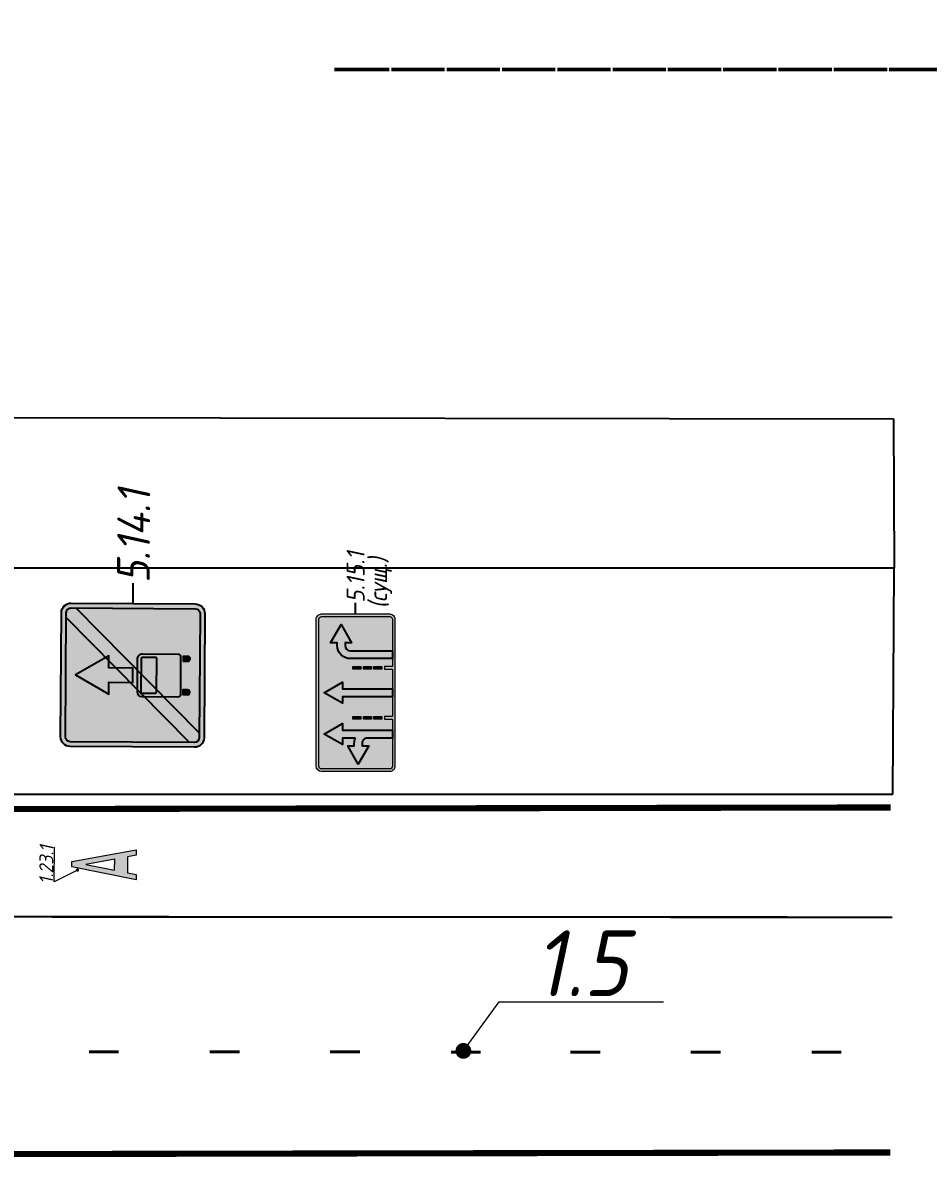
# Model space of a CAD drawing. Header units: millimetres. Extents: x 333 to 4944, y 2074 to 4864.
# Drawn here: x 3456 to 4057, y 3360 to 4114 of the extents above; entities that cross this region are included whole.
import ezdxf
from ezdxf.enums import TextEntityAlignment as Align

# ---------------------------------------------------------------- set-up
doc = ezdxf.new("R2010")
doc.units = ezdxf.units.MM
doc.layers.get('0').update_dxf_attribs({"color": 152})
doc.layers.add('знаки', color=7, linetype='Continuous')
for name, color, linetype, lineweight in [('знаки_сущ', 251, 'Continuous', 15), ('Описание', 250, 'Continuous', 15), ('разметка', 251, 'Continuous', 15)]:
    doc.layers.add(name, color=color, linetype=linetype, lineweight=lineweight)
doc.styles.add('SASH', font='simplex8.shx', dxfattribs={"width": 0.9, "oblique": 12})
doc.styles.get("Standard").update_dxf_attribs({"font": 'arial.ttf'})

# ---------------------------------------------------------------- blocks, each defined once
blk = doc.blocks.new('*U6')
at = {"color": 0, "linetype": 'ByBlock', "const_width": 0.12}
blk.add_lwpolyline([(0.03658682090092859, 0.04755422732379714, 1), (-0.03658682090092859, -0.04755422732379714, 1)], format="xyb", close=True, dxfattribs=at)
at = {"layer": 'разметка', "color": 0}
blk.add_lwpolyline([(0, 6.938893903907228e-18), (0.5421866059609777, 0.7462562262771819), (3.039104701430423, 0.7462562262771819)], dxfattribs=at)
at = {"layer": 'разметка', "color": 0, "style": 'SASH', "oblique": 12, "width": 0.9}
blk.add_attdef('RAZMETKA', text='', height=1, dxfattribs=at).set_placement((1.790645653695701, 0.5312562262771816), align=Align.BOTTOM_CENTER)
blk = doc.blocks.new('*U12')
at = {"color": 0, "linetype": 'ByBlock', "const_width": 0.12}
blk.add_lwpolyline([(0.03658682090092859, 0.04755422732379714, 1), (-0.03658682090092859, -0.04755422732379714, 1)], format="xyb", close=True, dxfattribs=at)
at = {"layer": 'разметка', "color": 0}
blk.add_lwpolyline([(0, 6.938893903907228e-18), (-0.8683192585554023, 1.655680982734281), (1.628598836914043, 1.655680982734281)], dxfattribs=at)
at = {"layer": 'разметка', "color": 0, "style": 'SASH', "oblique": 12, "width": 0.9}
blk.add_attdef('RAZMETKA', text='', height=1, dxfattribs=at).set_placement((0.3801397891793206, 1.440680982734281), align=Align.BOTTOM_CENTER)
blk = doc.blocks.new('1-23-1')
at = {"layer": 'разметка'}
h = blk.add_hatch(color=0, dxfattribs=at)
h.paths.add_polyline_path([(-0.4499999999999886, 0), (-0.6999999999999886, 0), (-0.125, 3), (0.125, 3), (0.6999999999999886, 0), (0.4499999999999886, 0), (0.3733333333333348, 0.3999999999999773), (-0.3733333333333348, 0.3999999999999773)])
h.paths.add_polyline_path([(0.2583333333333258, 1), (0, 2.347826086956502), (-0.2583333333333258, 1)], flags=16)
at = {"layer": 'разметка', "color": 0, "lineweight": 0, "flags": 128}
for points in [[(-0.4499999999999886, 0), (-0.6999999999999886, 0), (-0.125, 3), (0.125, 3), (0.6999999999999886, 0), (0.4499999999999886, 0), (0.3733333333333348, 0.3999999999999773), (-0.3733333333333348, 0.3999999999999773)], [(0.2583333333333258, 1), (0, 2.347826086956502), (-0.2583333333333258, 1)]]:
    blk.add_lwpolyline(points, close=True, dxfattribs=at)
blk = doc.blocks.new('5.14.1')
at = {"layer": 'знаки', "true_color": 0xffffff}
h = blk.add_hatch(color=7, dxfattribs=at)
edge = h.paths.add_edge_path()
edge.add_arc((-1.516666666666666, 3.266666666666666), 0.2333333333333343, 89.99999999999648, 179.9999999999965, ccw=False)
edge.add_line((-1.516666666666652, 3.5), (1.516666666666538, 3.5))
edge.add_arc((1.516666666666561, 3.266666666666675), 0.2333333333333254, 1.3073986337985843e-12, 90.00000000000568, ccw=False)
edge.add_line((1.749999999999886, 3.26666666666668), (1.749999999999886, 0.2333333333333201))
edge.add_arc((1.516666666666561, 0.2333333333333255), 0.2333333333333254, 269.9999999999944, 359.9999999999987, ccw=False)
edge.add_line((1.516666666666538, 0), (-1.516666666666652, 0))
edge.add_arc((-1.516666666666675, 0.2333333333333255), 0.2333333333333255, 180.0000000000013, 270.0000000000056, ccw=False)
edge.add_line((-1.75, 0.2333333333333201), (-1.75, 3.26666666666668))
edge = h.paths.add_edge_path(flags=16)
edge.add_arc((-1.516666666666704, 3.266666666666619), 0.1166666666667355, 89.9999999999742, 179.9999999999699, ccw=False)
edge.add_line((-1.516666666666652, 3.383333333333354), (1.516666666666538, 3.383333333333354))
edge.add_arc((1.51666666666659, 3.266666666666619), 0.1166666666667355, 3.012701199622825e-11, 90.0000000000258, ccw=False)
edge.add_line((1.633333333333326, 3.26666666666668), (1.633333333333326, 0.2333333333333201))
edge.add_arc((1.516666666666604, 0.2333333333333956), 0.1166666666667213, 269.99999999996726, 359.9999999999629, ccw=False)
edge.add_line((1.516666666666538, 0.1166666666666742), (-1.516666666666652, 0.1166666666666742))
edge.add_arc((-1.516666666666718, 0.2333333333333956), 0.1166666666667213, 180.0000000000371, 270.00000000003274, ccw=False)
edge.add_line((-1.633333333333439, 0.2333333333333201), (-1.633333333333439, 3.26666666666668))
at = {"layer": 'знаки'}
h = blk.add_hatch(color=5, dxfattribs=at)
edge = h.paths.add_edge_path()
edge.add_arc((-1.516666666666704, 3.266666666666619), 0.1166666666667355, 89.9999999999742, 179.9999999999699, ccw=False)
edge.add_line((-1.516666666666652, 3.383333333333354), (1.516666666666538, 3.383333333333354))
edge.add_arc((1.51666666666659, 3.266666666666619), 0.1166666666667355, 3.012701199622825e-11, 90.0000000000258, ccw=False)
edge.add_line((1.633333333333326, 3.26666666666668), (1.633333333333326, 0.2333333333333201))
edge.add_arc((1.516666666666604, 0.2333333333333956), 0.1166666666667213, 269.99999999996726, 359.9999999999629, ccw=False)
edge.add_line((1.516666666666538, 0.1166666666666742), (-1.516666666666652, 0.1166666666666742))
edge.add_arc((-1.516666666666718, 0.2333333333333956), 0.1166666666667213, 180.0000000000371, 270.00000000003274, ccw=False)
edge.add_line((-1.633333333333439, 0.2333333333333201), (-1.633333333333439, 3.26666666666668))
h.paths.add_polyline_path([(0, 1.749999999999943), (0.1750000000000682, 1.749999999999943), (0.1750000000000682, 2.333333333333314), (0.4666666666665833, 2.333333333333314), (0, 3.150000000000006), (-0.466666666666697, 2.333333333333314), (-0.1750000000000682, 2.333333333333314), (-0.1750000000000682, 1.749999999999943)], flags=16)
edge = h.paths.add_edge_path(flags=16)
edge.add_arc((0.4666666666665579, 0.6416666666666485), 0.0583333333333057, 270.000000000025, 359.999999999975, ccw=False)
edge.add_line((0.4666666666665833, 0.5833333333333428), (-0.466666666666697, 0.5833333333333428))
edge.add_arc((-0.4666666666666716, 0.6416666666666485), 0.0583333333333057, 180.000000000025, 269.999999999975, ccw=False)
edge.add_line((-0.5249999999999773, 0.6416666666666231), (-0.5249999999999773, 1.516666666666595))
edge.add_arc((-0.4083333333333643, 1.516666666666656), 0.116666666666613, 90.0000000000258, 180.0000000000301, ccw=False)
edge.add_line((-0.4083333333334167, 1.633333333333269), (0.4083333333331893, 1.633333333333269))
edge.add_arc((0.4083333333331938, 1.516666666666599), 0.1166666666666698, -2.2168933355715126e-12, 90.00000000000222, ccw=False)
edge.add_line((0.5249999999998636, 1.516666666666595), (0.5249999999998636, 0.6416666666666231))
edge = h.paths.add_edge_path(flags=0)
edge.add_arc((0.4083333333331901, 1.516666666666539), 0.02916666666680989, 1.099199697908394e-10, 90.00000000000152)
edge.add_line((0.4083333333331893, 1.545833333333348), (-0.408333333333303, 1.545833333333235))
edge.add_arc((-0.4083333333332486, 1.516666666666597), 0.0291666666666377, 90.00000000010698, 179.9999999997815)
edge.add_line((-0.4374999999998863, 1.516666666666708), (-0.4375, 1.19583333333324))
edge.add_arc((-0.4083333333333049, 1.195833333333295), 0.0291666666666951, 180.0000000001077, 270.0000000000037)
edge.add_line((-0.408333333333303, 1.1666666666666), (0.408333333333303, 1.1666666666666))
edge.add_arc((0.4083333333333049, 1.195833333333295), 0.02916666666669498, 269.9999999999963, 359.9999999998922)
edge.add_line((0.4375, 1.19583333333324), (0.4375, 1.516666666666595))
edge = h.paths.add_edge_path(flags=16)
edge.add_line((-0.3500000000000227, 0.4083333333332746), (-0.3500000000000227, 0.5249999999998352))
edge.add_line((-0.3500000000000227, 0.5249999999998352), (-0.466666666666697, 0.5249999999998352))
edge.add_line((-0.466666666666697, 0.5249999999998352), (-0.466666666666697, 0.4083333333332746))
edge.add_arc((-0.4083333333333599, 0.4083333333332746), 0.05833333333333712, 180, 360)
edge = h.paths.add_edge_path(flags=16)
edge.add_line((0.4666666666665833, 0.4083333333332746), (0.4666666666665833, 0.5249999999998352))
edge.add_line((0.4666666666665833, 0.5249999999998352), (0.3499999999999091, 0.5249999999998352))
edge.add_line((0.3499999999999091, 0.5249999999998352), (0.3499999999999091, 0.4083333333332746))
edge.add_arc((0.4083333333332462, 0.4083333333332746), 0.05833333333333712, 180, 360)
blk.add_hatch(color=1, dxfattribs=at).paths.add_polyline_path([(1.633333333333439, 3.150000000000034), (1.633333333333439, 3.26666666666668, 0.4142135623730728), (1.516666666666652, 3.383333333333354), (1.399999999999977, 3.383333333333354), (-1.633333333333326, 0.3500000000000227), (-1.633333333333326, 0.2333333333333485, 0.4142135623730728), (-1.516666666666538, 0.1166666666666742), (-1.399999999999864, 0.1166666666666742)])
at = {"layer": 'знаки', "true_color": 0xffffff}
blk.add_hatch(color=7, dxfattribs=at).paths.add_polyline_path([(0, 1.749999999999943), (0.1750000000000682, 1.749999999999943), (0.1750000000000682, 2.333333333333314), (0.4666666666665833, 2.333333333333314), (0, 3.150000000000006), (-0.466666666666697, 2.333333333333314), (-0.1750000000000682, 2.333333333333314), (-0.1750000000000682, 1.749999999999943)])
h = blk.add_hatch(color=7, dxfattribs=at)
edge = h.paths.add_edge_path()
edge.add_arc((0.4666666666665579, 0.6416666666666485), 0.0583333333333057, 270.000000000025, 359.999999999975, ccw=False)
edge.add_line((0.4666666666665833, 0.5833333333333428), (-0.466666666666697, 0.5833333333333428))
edge.add_arc((-0.4666666666666716, 0.6416666666666485), 0.0583333333333057, 180.000000000025, 269.999999999975, ccw=False)
edge.add_line((-0.5249999999999773, 0.6416666666666231), (-0.5249999999999773, 1.516666666666595))
edge.add_arc((-0.4083333333333643, 1.516666666666656), 0.116666666666613, 90.0000000000258, 180.0000000000301, ccw=False)
edge.add_line((-0.4083333333334167, 1.633333333333269), (0.4083333333331893, 1.633333333333269))
edge.add_arc((0.4083333333331938, 1.516666666666599), 0.1166666666666698, -2.2168933355715126e-12, 90.00000000000222, ccw=False)
edge.add_line((0.5249999999998636, 1.516666666666595), (0.5249999999998636, 0.6416666666666231))
edge = h.paths.add_edge_path(flags=16)
edge.add_arc((0.4083333333331901, 1.516666666666539), 0.02916666666680989, 1.099199697908394e-10, 90.00000000000152)
edge.add_line((0.4083333333331893, 1.545833333333348), (-0.408333333333303, 1.545833333333235))
edge.add_arc((-0.4083333333332486, 1.516666666666597), 0.0291666666666377, 90.00000000010698, 179.9999999997815)
edge.add_line((-0.4374999999998863, 1.516666666666708), (-0.4375, 1.19583333333324))
edge.add_arc((-0.4083333333333049, 1.195833333333295), 0.0291666666666951, 180.0000000001077, 270.0000000000037)
edge.add_line((-0.408333333333303, 1.1666666666666), (0.408333333333303, 1.1666666666666))
edge.add_arc((0.4083333333333049, 1.195833333333295), 0.02916666666669498, 269.9999999999963, 359.9999999998922)
edge.add_line((0.4375, 1.19583333333324), (0.4375, 1.516666666666595))
h = blk.add_hatch(color=7, dxfattribs=at)
edge = h.paths.add_edge_path()
edge.add_line((-0.3500000000000227, 0.4083333333332746), (-0.3500000000000227, 0.5249999999998352))
edge.add_line((-0.3500000000000227, 0.5249999999998352), (-0.466666666666697, 0.5249999999998352))
edge.add_line((-0.466666666666697, 0.5249999999998352), (-0.466666666666697, 0.4083333333332746))
edge.add_arc((-0.4083333333333599, 0.4083333333332746), 0.05833333333333712, 180, 360)
h = blk.add_hatch(color=7, dxfattribs=at)
edge = h.paths.add_edge_path()
edge.add_line((0.4666666666665833, 0.4083333333332746), (0.4666666666665833, 0.5249999999998352))
edge.add_line((0.4666666666665833, 0.5249999999998352), (0.3499999999999091, 0.5249999999998352))
edge.add_line((0.3499999999999091, 0.5249999999998352), (0.3499999999999091, 0.4083333333332746))
edge.add_arc((0.4083333333332462, 0.4083333333332746), 0.05833333333333712, 180, 360)
at = {"layer": 'Defpoints'}
blk.add_lwpolyline([(1.749999999999886, 1.750000000000057), (2.249999999999886, 1.750000000000057)], dxfattribs=at)
at = {"layer": 'знаки'}
blk.add_lwpolyline([(-1.75, 3.26666666666668, -0.4142135623730951), (-1.516666666666652, 3.5), (1.516666666666538, 3.5, -0.4142135623731172), (1.749999999999886, 3.26666666666668), (1.749999999999886, 0.2333333333333201, -0.4142135623731172), (1.516666666666538, 0), (-1.516666666666652, 0, -0.4142135623731172), (-1.75, 0.2333333333333201), (-1.75, 3.26666666666668)], format="xyb", dxfattribs=at)
at = {"layer": 'знаки', "color": 7, "true_color": 0xffffff}
for points in [[(-1.633333333333439, 3.26666666666668, -0.4142135623730728), (-1.516666666666652, 3.383333333333354), (1.516666666666538, 3.383333333333354, -0.4142135623730728), (1.633333333333326, 3.26666666666668), (1.633333333333326, 0.2333333333333201, -0.4142135623730728), (1.516666666666538, 0.1166666666666742), (-1.516666666666652, 0.1166666666666742, -0.4142135623730728), (-1.633333333333439, 0.2333333333333201)], [(0.4375, 1.516666666666595, 0.41421356237254), (0.4083333333331893, 1.545833333333348), (-0.408333333333303, 1.545833333333235, 0.4142135623714301), (-0.4374999999998863, 1.516666666666708), (-0.4375, 1.19583333333324, 0.4142135623725623), (-0.408333333333303, 1.1666666666666), (0.408333333333303, 1.1666666666666, 0.4142135623725623), (0.4375, 1.19583333333324), (0.4375, 1.516666666666595)], [(-0.3500000000000227, 0.4083333333332746), (-0.3500000000000227, 0.5249999999998352), (-0.466666666666697, 0.5249999999998352), (-0.466666666666697, 0.4083333333332746, 0.9999999999999999)], [(0.4666666666665833, 0.4083333333332746), (0.4666666666665833, 0.5249999999998352), (0.3499999999999091, 0.5249999999998352), (0.3499999999999091, 0.4083333333332746, 0.9999999999999999)]]:
    blk.add_lwpolyline(points, format="xyb", close=True, dxfattribs=at)
at = {"layer": 'знаки', "color": 1}
for points in [[(-1.633333333333326, 0.3500000000000227), (1.400000000000091, 3.383333333333354)], [(-1.399999999999977, 0.1166666666666742), (1.633333333333439, 3.150000000000034)]]:
    blk.add_lwpolyline(points, dxfattribs=at)
at = {"layer": 'знаки', "color": 7, "true_color": 0xffffff}
blk.add_lwpolyline([(0, 1.749999999999943), (0.1750000000000682, 1.749999999999943), (0.1750000000000682, 2.333333333333314), (0.4666666666665833, 2.333333333333314), (0, 3.150000000000006), (-0.466666666666697, 2.333333333333314), (-0.1750000000000682, 2.333333333333314), (-0.1750000000000682, 1.749999999999943)], close=True, dxfattribs=at)
blk.add_lwpolyline([(0.5249999999998636, 0.6416666666666231, -0.4142135623728397), (0.4666666666665833, 0.5833333333333428), (-0.466666666666697, 0.5833333333333428, -0.4142135623728397), (-0.5249999999999773, 0.6416666666666231), (-0.5249999999999773, 1.516666666666595, -0.4142135623731172), (-0.4083333333334167, 1.633333333333269), (0.4083333333331893, 1.633333333333269, -0.4142135623731172), (0.5249999999998636, 1.516666666666595), (0.5249999999998636, 0.6416666666666231)], format="xyb", dxfattribs=at)
at = {"layer": 'знаки', "color": 0, "lineweight": 30, "style": 'SASH', "oblique": 12, "width": 0.9}
blk.add_text('5.14.1', height=0.8, dxfattribs=at).set_placement((2.249999999999886, 1.750000000000057), align=Align.MIDDLE_LEFT)
blk = doc.blocks.new('str3')
at = {"layer": 'знаки', "true_color": 0xffffff}
h = blk.add_hatch(color=7, dxfattribs=at)
edge = h.paths.add_edge_path()
edge.add_line((0.2699999999999818, 1.689909083394696), (0.2699999999999818, 2.279999999999973))
edge.add_line((0.2699999999999818, 2.279999999999973), (-0.02999999999997272, 2.279999999999973))
edge.add_line((-0.02999999999997272, 2.279999999999973), (0.4500000000000455, 3.120000000000005))
edge.add_line((0.4500000000000455, 3.120000000000005), (0.9300000000000637, 2.279999999999973))
edge.add_line((0.9300000000000637, 2.279999999999973), (0.6299999999999955, 2.279999999999973))
edge.add_line((0.6299999999999955, 2.279999999999973), (0.6299999999999955, 0))
edge.add_line((0.6299999999999955, 0), (0.2699999999999818, 0))
edge.add_line((0.2699999999999818, 0), (0.2699999999999818, 1.139999999999873))
edge.add_arc((0.02999999999998181, 1.139999999999882), 0.24, 359.9999999999978, 450.0000000000022)
edge.add_line((0.02999999999997272, 1.379999999999882), (-0.09000000000003183, 1.379999999999882))
edge.add_line((-0.09000000000003183, 1.379999999999882), (-0.09000000000003183, 1.080000000000041))
edge.add_line((-0.09000000000003183, 1.080000000000041), (-0.9300000000000637, 1.559999999999945))
edge.add_line((-0.9300000000000637, 1.559999999999945), (-0.09000000000003183, 2.039999999999964))
edge.add_line((-0.09000000000003183, 2.039999999999964), (-0.09000000000003183, 1.740000000000009))
edge.add_line((-0.09000000000003183, 1.740000000000009), (0.02999999999997272, 1.740000000000009))
edge.add_arc((0.02999999999999668, 1.140000000000236), 0.5999999999997729, 66.42182152179032, 90.00000000000227, ccw=False)
at = {"layer": 'знаки', "color": 7, "true_color": 0xffffff}
blk.add_lwpolyline([(0.2699999999999818, 1.689909083394696), (0.2699999999999818, 2.279999999999973), (-0.02999999999997272, 2.279999999999973), (0.4500000000000455, 3.120000000000005), (0.9300000000000637, 2.279999999999973), (0.6299999999999955, 2.279999999999973), (0.6299999999999955, 0), (0.2699999999999818, 0), (0.2699999999999818, 1.139999999999873, 0.4142135623731172), (0.02999999999997272, 1.379999999999882), (-0.09000000000003183, 1.379999999999882), (-0.09000000000003183, 1.080000000000041), (-0.9300000000000637, 1.559999999999945), (-0.09000000000003183, 2.039999999999964), (-0.09000000000003183, 1.740000000000009), (0.02999999999997272, 1.740000000000009, -0.1032437171756415), (0.2699999999999818, 1.689909083394696)], format="xyb", close=True, dxfattribs=at)
blk = doc.blocks.new('str1')
at = {"layer": 'знаки', "true_color": 0xffffff}
blk.add_hatch(color=7, dxfattribs=at).paths.add_polyline_path([(-0.1800000000000637, 0), (-0.1800000000000637, 2.279999999999973), (-0.4800000000000182, 2.279999999999973), (0, 3.120000000000005), (0.4800000000000182, 2.279999999999973), (0.1800000000000637, 2.279999999999973), (0.1800000000000637, 0)])
at = {"layer": 'знаки', "color": 7, "true_color": 0xffffff}
blk.add_lwpolyline([(-0.1800000000000637, 0), (-0.1800000000000637, 2.279999999999973), (-0.4800000000000182, 2.279999999999973), (0, 3.120000000000005), (0.4800000000000182, 2.279999999999973), (0.1800000000000637, 2.279999999999973), (0.1800000000000637, 0)], close=True, dxfattribs=at)
blk = doc.blocks.new('str2')
at = {"layer": 'знаки', "true_color": 0xffffff}
h = blk.add_hatch(color=7, dxfattribs=at)
edge = h.paths.add_edge_path()
edge.add_line((-0.7799999999999727, 0), (-0.7799999999999727, 1.919999999999959))
edge.add_arc((-0.1799999999998931, 1.919999999999902), 0.6000000000000796, 89.9999999999946, 179.9999999999946, ccw=False)
edge.add_line((-0.1799999999998363, 2.519999999999982), (-0.05999999999994543, 2.519999999999982))
edge.add_line((-0.05999999999994543, 2.519999999999982), (-0.05999999999994543, 2.819999999999936))
edge.add_line((-0.05999999999994543, 2.819999999999936), (0.7799999999999727, 2.339999999999918))
edge.add_line((0.7799999999999727, 2.339999999999918), (-0.05999999999994543, 1.8599999999999))
edge.add_line((-0.05999999999994543, 1.8599999999999), (-0.05999999999994543, 2.159999999999968))
edge.add_line((-0.05999999999994543, 2.159999999999968), (-0.1800000000000637, 2.159999999999854))
edge.add_arc((-0.1800000000000637, 1.919999999999845), 0.2400000000000091, 90, 180)
edge.add_line((-0.4200000000000728, 1.919999999999845), (-0.4200000000000728, 0))
edge.add_line((-0.4200000000000728, 0), (-0.7799999999999727, 0))
at = {"layer": 'знаки', "color": 7, "true_color": 0xffffff}
blk.add_lwpolyline([(-0.7799999999999727, 0), (-0.7799999999999727, 1.919999999999959, -0.414213562373095), (-0.1799999999998363, 2.519999999999982), (-0.05999999999994543, 2.519999999999982), (-0.05999999999994543, 2.819999999999936), (0.7799999999999727, 2.339999999999918), (-0.05999999999994543, 1.8599999999999), (-0.05999999999994543, 2.159999999999968), (-0.1800000000000637, 2.159999999999854, 0.414213562373095), (-0.4200000000000728, 1.919999999999845), (-0.4200000000000728, 0)], format="xyb", close=True, dxfattribs=at)
blk = doc.blocks.new('*U37')
at = {"layer": 'знаки_сущ', "true_color": 0xffffff}
h = blk.add_hatch(color=7, dxfattribs=at)
edge = h.paths.add_edge_path()
edge.add_arc((-3.266666666666666, 3.266666666666666), 0.2333333333333343, 89.99999999999648, 179.9999999999965, ccw=False)
edge.add_line((-3.266666666666652, 3.5), (3.266666666666652, 3.5))
edge.add_arc((3.266666666666646, 3.266666666666703), 0.233333333333297, -5.6274984672199935e-12, 89.99999999999869, ccw=False)
edge.add_line((3.499999999999943, 3.26666666666668), (3.499999999999943, 0.2333333333333201))
edge.add_arc((3.266666666666646, 0.233333333333297), 0.233333333333297, -89.99999999999869, 5.6274984672199935e-12, ccw=False)
edge.add_line((3.266666666666652, 0), (-3.266666666666652, 0))
edge.add_arc((-3.266666666666675, 0.2333333333333255), 0.2333333333333255, 180.0000000000013, 270.0000000000056, ccw=False)
edge.add_line((-3.5, 0.2333333333333201), (-3.5, 3.26666666666668))
edge = h.paths.add_edge_path(flags=16)
edge.add_line((1.166666666666629, 0.1166666666666742), (1.166666666666629, 0.4666666666666686))
edge.add_line((1.166666666666629, 0.4666666666666686), (1.050000000000011, 0.4666666666666686))
edge.add_line((1.050000000000011, 0.4666666666666686), (1.050000000000011, 0.1166666666666742))
edge.add_line((1.050000000000011, 0.1166666666666742), (-1.050000000000011, 0.1166666666666742))
edge.add_line((-1.050000000000011, 0.1166666666666742), (-1.050000000000011, 0.4666666666666686))
edge.add_line((-1.050000000000011, 0.4666666666666686), (-1.166666666666686, 0.4666666666666686))
edge.add_line((-1.166666666666686, 0.4666666666666686), (-1.166666666666686, 0.1166666666666742))
edge.add_line((-1.166666666666686, 0.1166666666666742), (-3.266666666666652, 0.1166666666666742))
edge.add_arc((-3.266666666666661, 0.2333333333333387), 0.1166666666666645, 180.0000000000092, 270.0000000000048, ccw=False)
edge.add_line((-3.383333333333326, 0.2333333333333201), (-3.383333333333326, 3.26666666666668))
edge.add_arc((-3.266666666666652, 3.26666666666668), 0.1166666666666742, 90, 180, ccw=False)
edge.add_line((-3.266666666666652, 3.383333333333354), (3.266666666666652, 3.383333333333354))
edge.add_arc((3.266666666666647, 3.266666666666675), 0.1166666666666787, 2.2168933355715126e-12, 89.99999999999778, ccw=False)
edge.add_line((3.383333333333326, 3.26666666666668), (3.383333333333326, 0.2333333333333201))
edge.add_arc((3.266666666666661, 0.2333333333333387), 0.1166666666666645, 269.9999999999952, 359.99999999999085, ccw=False)
edge.add_line((3.266666666666652, 0.1166666666666742), (1.166666666666629, 0.1166666666666742))
at = {"layer": 'знаки_сущ'}
h = blk.add_hatch(color=256, dxfattribs=at)
edge = h.paths.add_edge_path()
edge.add_line((1.166666666666629, 0.1166666666666742), (1.166666666666629, 0.4666666666666686))
edge.add_line((1.166666666666629, 0.4666666666666686), (1.050000000000011, 0.4666666666666686))
edge.add_line((1.050000000000011, 0.4666666666666686), (1.050000000000011, 0.1166666666666742))
edge.add_line((1.050000000000011, 0.1166666666666742), (-1.050000000000011, 0.1166666666666742))
edge.add_line((-1.050000000000011, 0.1166666666666742), (-1.050000000000011, 0.4666666666666686))
edge.add_line((-1.050000000000011, 0.4666666666666686), (-1.166666666666686, 0.4666666666666686))
edge.add_line((-1.166666666666686, 0.4666666666666686), (-1.166666666666686, 0.1166666666666742))
edge.add_line((-1.166666666666686, 0.1166666666666742), (-3.266666666666652, 0.1166666666666742))
edge.add_arc((-3.266666666666661, 0.2333333333333387), 0.1166666666666645, 180.0000000000092, 270.0000000000048, ccw=False)
edge.add_line((-3.383333333333326, 0.2333333333333201), (-3.383333333333326, 3.26666666666668))
edge.add_arc((-3.266666666666652, 3.26666666666668), 0.1166666666666742, 90, 180, ccw=False)
edge.add_line((-3.266666666666652, 3.383333333333354), (3.266666666666652, 3.383333333333354))
edge.add_arc((3.266666666666647, 3.266666666666675), 0.1166666666666787, 2.2168933355715126e-12, 89.99999999999778, ccw=False)
edge.add_line((3.383333333333326, 3.26666666666668), (3.383333333333326, 0.2333333333333201))
edge.add_arc((3.266666666666661, 0.2333333333333387), 0.1166666666666645, 269.9999999999952, 359.99999999999085, ccw=False)
edge.add_line((3.266666666666652, 0.1166666666666742), (1.166666666666629, 0.1166666666666742))
h.paths.add_polyline_path([(-1.166666666666686, 1.866666666666617), (-1.050000000000011, 1.866666666666617), (-1.050000000000011, 1.516666666666595), (-1.166666666666686, 1.516666666666595)], flags=16)
h.paths.add_polyline_path([(-1.166666666666686, 1.400000000000034), (-1.050000000000011, 1.400000000000034), (-1.050000000000011, 1.05000000000004), (-1.166666666666686, 1.05000000000004)], flags=16)
h.paths.add_polyline_path([(-1.166666666666686, 0.9333333333333655), (-1.050000000000011, 0.9333333333333655), (-1.050000000000011, 0.5833333333333428), (-1.166666666666686, 0.5833333333333428)], flags=16)
h.paths.add_polyline_path([(1.050000000000011, 1.866666666666617), (1.166666666666686, 1.866666666666617), (1.166666666666686, 1.516666666666595), (1.050000000000011, 1.516666666666595)], flags=16)
h.paths.add_polyline_path([(1.050000000000011, 1.400000000000034), (1.166666666666686, 1.400000000000034), (1.166666666666686, 1.05000000000004), (1.050000000000011, 1.05000000000004)], flags=16)
h.paths.add_polyline_path([(1.050000000000011, 0.9333333333333655), (1.166666666666686, 0.9333333333333655), (1.166666666666686, 0.5833333333333428), (1.050000000000011, 0.5833333333333428)], flags=16)
edge = h.paths.add_edge_path(flags=17)
edge.add_line((1.516666666666614, 0.1166666666666742), (1.516666666666614, 1.9833333333333))
edge.add_arc((2.100000000000025, 1.983333333333245), 0.5833333333334103, 89.9999999999946, 179.9999999999946, ccw=False)
edge.add_line((2.10000000000008, 2.566666666666654), (2.21666666666664, 2.566666666666654))
edge.add_line((2.21666666666664, 2.566666666666654), (2.21666666666664, 2.858333333333277))
edge.add_line((2.21666666666664, 2.858333333333277), (3.033333333333227, 2.391666666666593))
edge.add_line((3.033333333333227, 2.391666666666593), (2.21666666666664, 1.924999999999909))
edge.add_line((2.21666666666664, 1.924999999999909), (2.21666666666664, 2.216666666666641))
edge.add_line((2.21666666666664, 2.216666666666641), (2.099999999999859, 2.216666666666531))
edge.add_arc((2.099999999999858, 1.983333333333189), 0.2333333333333418, 89.9999999999999, 180)
edge.add_line((1.866666666666517, 1.983333333333189), (1.866666666666517, 0.1166666666666742))
edge.add_line((1.866666666666517, 0.1166666666666742), (1.516666666666614, 0.1166666666666742))
h.paths.add_polyline_path([(-0.1750000000001186, 0.1166666666666742), (-0.1750000000001186, 2.333333333333313), (-0.4666666666667408, 2.333333333333313), (-5.684341886080801e-14, 3.15000000000001), (0.4666666666666272, 2.333333333333313), (0.1750000000000049, 2.333333333333313), (0.1750000000000049, 0.1166666666666742)], flags=17)
edge = h.paths.add_edge_path(flags=16)
edge.add_line((-2.012500000000052, 1.759633831078183), (-2.012500000000052, 2.333333333333313))
edge.add_line((-2.012500000000052, 2.333333333333313), (-2.304166666666674, 2.333333333333313))
edge.add_line((-2.304166666666674, 2.333333333333313), (-1.83749999999999, 3.15000000000001))
edge.add_line((-1.83749999999999, 3.15000000000001), (-1.370833333333306, 2.333333333333313))
edge.add_line((-1.370833333333306, 2.333333333333313), (-1.662500000000039, 2.333333333333313))
edge.add_line((-1.662500000000039, 2.333333333333313), (-1.662500000000039, 0.1166666666666742))
edge.add_line((-1.662500000000039, 0.1166666666666742), (-2.012500000000052, 0.1166666666666742))
edge.add_line((-2.012500000000052, 0.1166666666666742), (-2.012500000000052, 1.224999999999883))
edge.add_arc((-2.245833333333386, 1.224999999999892), 0.2333333333333334, 359.9999999999978, 450.0000000000021)
edge.add_line((-2.245833333333394, 1.458333333333225), (-2.362500000000065, 1.458333333333225))
edge.add_line((-2.362500000000065, 1.458333333333225), (-2.362500000000065, 1.166666666666713))
edge.add_line((-2.362500000000065, 1.166666666666713), (-3.179166666666762, 1.633333333333287))
edge.add_line((-3.179166666666762, 1.633333333333287), (-2.362500000000065, 2.09999999999997))
edge.add_line((-2.362500000000065, 2.09999999999997), (-2.362500000000065, 1.808333333333348))
edge.add_line((-2.362500000000065, 1.808333333333348), (-2.245833333333394, 1.808333333333348))
edge.add_arc((-2.245833333333371, 1.225000000000237), 0.5833333333331117, 66.42182152179032, 90.00000000000227, ccw=False)
at = {"layer": 'знаки_сущ', "true_color": 0xffffff}
for points in [[(-1.166666666666686, 1.866666666666617), (-1.050000000000011, 1.866666666666617), (-1.050000000000011, 1.516666666666595), (-1.166666666666686, 1.516666666666595)], [(1.050000000000011, 1.866666666666617), (1.166666666666686, 1.866666666666617), (1.166666666666686, 1.516666666666595), (1.050000000000011, 1.516666666666595)], [(-1.166666666666686, 1.400000000000034), (-1.050000000000011, 1.400000000000034), (-1.050000000000011, 1.05000000000004), (-1.166666666666686, 1.05000000000004)], [(1.050000000000011, 1.400000000000034), (1.166666666666686, 1.400000000000034), (1.166666666666686, 1.05000000000004), (1.050000000000011, 1.05000000000004)], [(-1.166666666666686, 0.9333333333333655), (-1.050000000000011, 0.9333333333333655), (-1.050000000000011, 0.5833333333333428), (-1.166666666666686, 0.5833333333333428)], [(1.050000000000011, 0.9333333333333655), (1.166666666666686, 0.9333333333333655), (1.166666666666686, 0.5833333333333428), (1.050000000000011, 0.5833333333333428)]]:
    blk.add_hatch(color=7, dxfattribs=at).paths.add_polyline_path(points)
at = {"layer": 'Defpoints'}
blk.add_lwpolyline([(3.499999999999943, 1.750000000000057), (3.999999999999943, 1.750000000000057)], dxfattribs=at)
at = {"layer": 'знаки_сущ'}
blk.add_lwpolyline([(-3.5, 3.26666666666668, -0.4142135623730951), (-3.266666666666652, 3.5), (3.266666666666652, 3.5, -0.4142135623731172), (3.499999999999943, 3.26666666666668), (3.499999999999943, 0.2333333333333201, -0.4142135623731172), (3.266666666666652, 0), (-3.266666666666652, 0, -0.4142135623731172), (-3.5, 0.2333333333333201), (-3.5, 3.26666666666668)], format="xyb", dxfattribs=at)
at = {"layer": 'знаки_сущ', "color": 7, "true_color": 0xffffff}
blk.add_lwpolyline([(1.166666666666629, 0.1166666666666742), (1.166666666666629, 0.4666666666666686), (1.050000000000011, 0.4666666666666686), (1.050000000000011, 0.1166666666666742), (-1.050000000000011, 0.1166666666666742), (-1.050000000000011, 0.4666666666666686), (-1.166666666666686, 0.4666666666666686), (-1.166666666666686, 0.1166666666666742), (-3.266666666666652, 0.1166666666666742, -0.4142135623730728), (-3.383333333333326, 0.2333333333333201), (-3.383333333333326, 3.26666666666668, -0.4142135623730951), (-3.266666666666652, 3.383333333333354), (3.266666666666652, 3.383333333333354, -0.4142135623730728), (3.383333333333326, 3.26666666666668), (3.383333333333326, 0.2333333333333201, -0.4142135623730728), (3.266666666666652, 0.1166666666666742)], format="xyb", close=True, dxfattribs=at)
for points in [[(-1.166666666666686, 1.866666666666617), (-1.050000000000011, 1.866666666666617), (-1.050000000000011, 1.516666666666595), (-1.166666666666686, 1.516666666666595)], [(1.050000000000011, 1.866666666666617), (1.166666666666686, 1.866666666666617), (1.166666666666686, 1.516666666666595), (1.050000000000011, 1.516666666666595)], [(-1.166666666666686, 1.400000000000034), (-1.050000000000011, 1.400000000000034), (-1.050000000000011, 1.05000000000004), (-1.166666666666686, 1.05000000000004)], [(1.050000000000011, 1.400000000000034), (1.166666666666686, 1.400000000000034), (1.166666666666686, 1.05000000000004), (1.050000000000011, 1.05000000000004)], [(-1.166666666666686, 0.9333333333333655), (-1.050000000000011, 0.9333333333333655), (-1.050000000000011, 0.5833333333333428), (-1.166666666666686, 0.5833333333333428)], [(1.050000000000011, 0.9333333333333655), (1.166666666666686, 0.9333333333333655), (1.166666666666686, 0.5833333333333428), (1.050000000000011, 0.5833333333333428)]]:
    blk.add_lwpolyline(points, close=True, dxfattribs=at)
at = {"layer": 'знаки_сущ', "xscale": 0.9722222222222214, "yscale": 0.9722222222222214, "zscale": 0.9722222222222214}
for name, p in [('str3', (-2.275000000000034, 0.1166666666666742)), ('str1', (-5.684341886080801e-14, 0.1166666666666742)), ('str2', (2.27499999999992, 0.1166666666666742))]:
    blk.add_blockref(name, p, dxfattribs=at)
at = {"layer": 'знаки_сущ', "color": 0, "lineweight": 30, "style": 'SASH', "oblique": 12, "width": 0.9}
for s, p in [('5.15.1', (3.999999999999943, 1.750000000000057)), ('(сущ.)', (3.749999999999943, 0.7500000000000568))]:
    blk.add_text(s, height=0.8, dxfattribs=at).set_placement(p, align=Align.MIDDLE_LEFT)

msp = doc.modelspace()

# ---------------------------------------------------------------- linework, layer by layer
at = {"color": 146, "true_color": 0x105689}
for p, q in [((3033.259204855915, 3852.806232006529), (4034.091128309338, 3851.406781349611)), ((4034.091128309338, 3851.406781349611), (4034.364637236255, 3752.219819352089)), ((4034.364637236255, 3752.219819352089), (3032.463762864693, 3752.326127038034)), ((4033.553135086097, 3602.004670682852), (4034.364637236255, 3752.219819352089)), ((3032.463762864693, 3602.004670682852), (4033.553135086097, 3602.004670682852))]:
    msp.add_line(p, q, dxfattribs=at)
at = {"layer": 'разметка', "lineweight": 40}
for p, q in [((3499.807818997109, 3430.982099846968), (3519.406774107287, 3430.982099846968)), ((3579.982162917135, 3430.982099846968), (3599.581118027312, 3430.982099846968)), ((3659.894811594972, 3430.986122087628), (3679.493766705149, 3430.986122087628)), ((3740.133228541767, 3430.712849685848), (3759.732183651944, 3430.712849685848)), ((3819.524398221707, 3430.714518001578), (3839.123353331885, 3430.714518001578)), ((3899.458659439999, 3430.718860193201), (3919.057614550176, 3430.718860193201)), ((3979.681708035503, 3430.720197131148), (3999.280663145681, 3430.720197131148))]:
    msp.add_line(p, q, dxfattribs=at)
at = {"layer": 'разметка', "color": 40, "const_width": 4.063808897430544, "flags": 128}
for points in [[(3034.723718579949, 3591.433800174783), (4032.188360325021, 3593.275863603853)], [(3034.489673828281, 3362.309943149902), (4031.954315573352, 3364.152006578973)]]:
    msp.add_lwpolyline(points, dxfattribs=at)
at = {"layer": 'разметка', "const_width": 1.370168800861433, "flags": 128}
msp.add_lwpolyline([(3414.32974730659, 3520.691076896214), (4033.202998548215, 3520.357427951171)], dxfattribs=at)

# ---------------------------------------------------------------- block references
at = {"layer": 'знаки', "xscale": 27.20021725067387, "yscale": 27.20021725067387, "zscale": 27.20021725067387, "rotation": 89.63057235942767}
msp.add_blockref('5.14.1', (3576.378537303101, 3680.79411711464), dxfattribs=at)
at = {"layer": 'знаки_сущ', "xscale": 14.94654060052086, "yscale": 14.94654060052086, "zscale": 14.94654060052086, "rotation": 90}
msp.add_blockref('*U37', (3702.930432129666, 3669.447942376355), dxfattribs=at)
at = {"layer": 'разметка', "color": 41, "true_color": 0xf4ee51, "xscale": 9.232997396303778, "yscale": 9.232997396303778, "zscale": 9.232997396303778, "rotation": 89.49328299822702}
msp.add_blockref('*U12', (3492.039305943157, 3551.699575961529), dxfattribs=at).add_auto_attribs({'RAZMETKA': '1.23.1'})
at = {"layer": 'разметка', "color": 41, "true_color": 0xf4ee51, "xscale": 14.22689495035261, "yscale": 14.22689495035261, "zscale": 14.22689495035261, "rotation": 89.49328299822702}
msp.add_blockref('1-23-1', (3531.034235467551, 3555.162203737595), dxfattribs=at)
at = {"layer": 'разметка', "xscale": 43.7115031025491, "yscale": 43.7115031025491, "zscale": 43.7115031025491}
msp.add_blockref('*U6', (3748.342215943278, 3431.614560973771), dxfattribs=at).add_auto_attribs({'RAZMETKA': '1.5'})

# ---------------------------------------------------------------- texts
at = {"layer": 'Описание', "color": 18, "true_color": 0x000000, "insert": (3663.201869137229, 4452.953858492005), "char_height": 47.27088685275827, "width": 1465.12046661115, "attachment_point": 1}
msp.add_mtext('{\\fArial|b1|i0|c204|p34;"Утверждено"\\PМуниципальная администрация мэрии города Бишкек по Октябрьскому административному району\\P______________}', dxfattribs=at)

doc.saveas('drawing.dxf')
